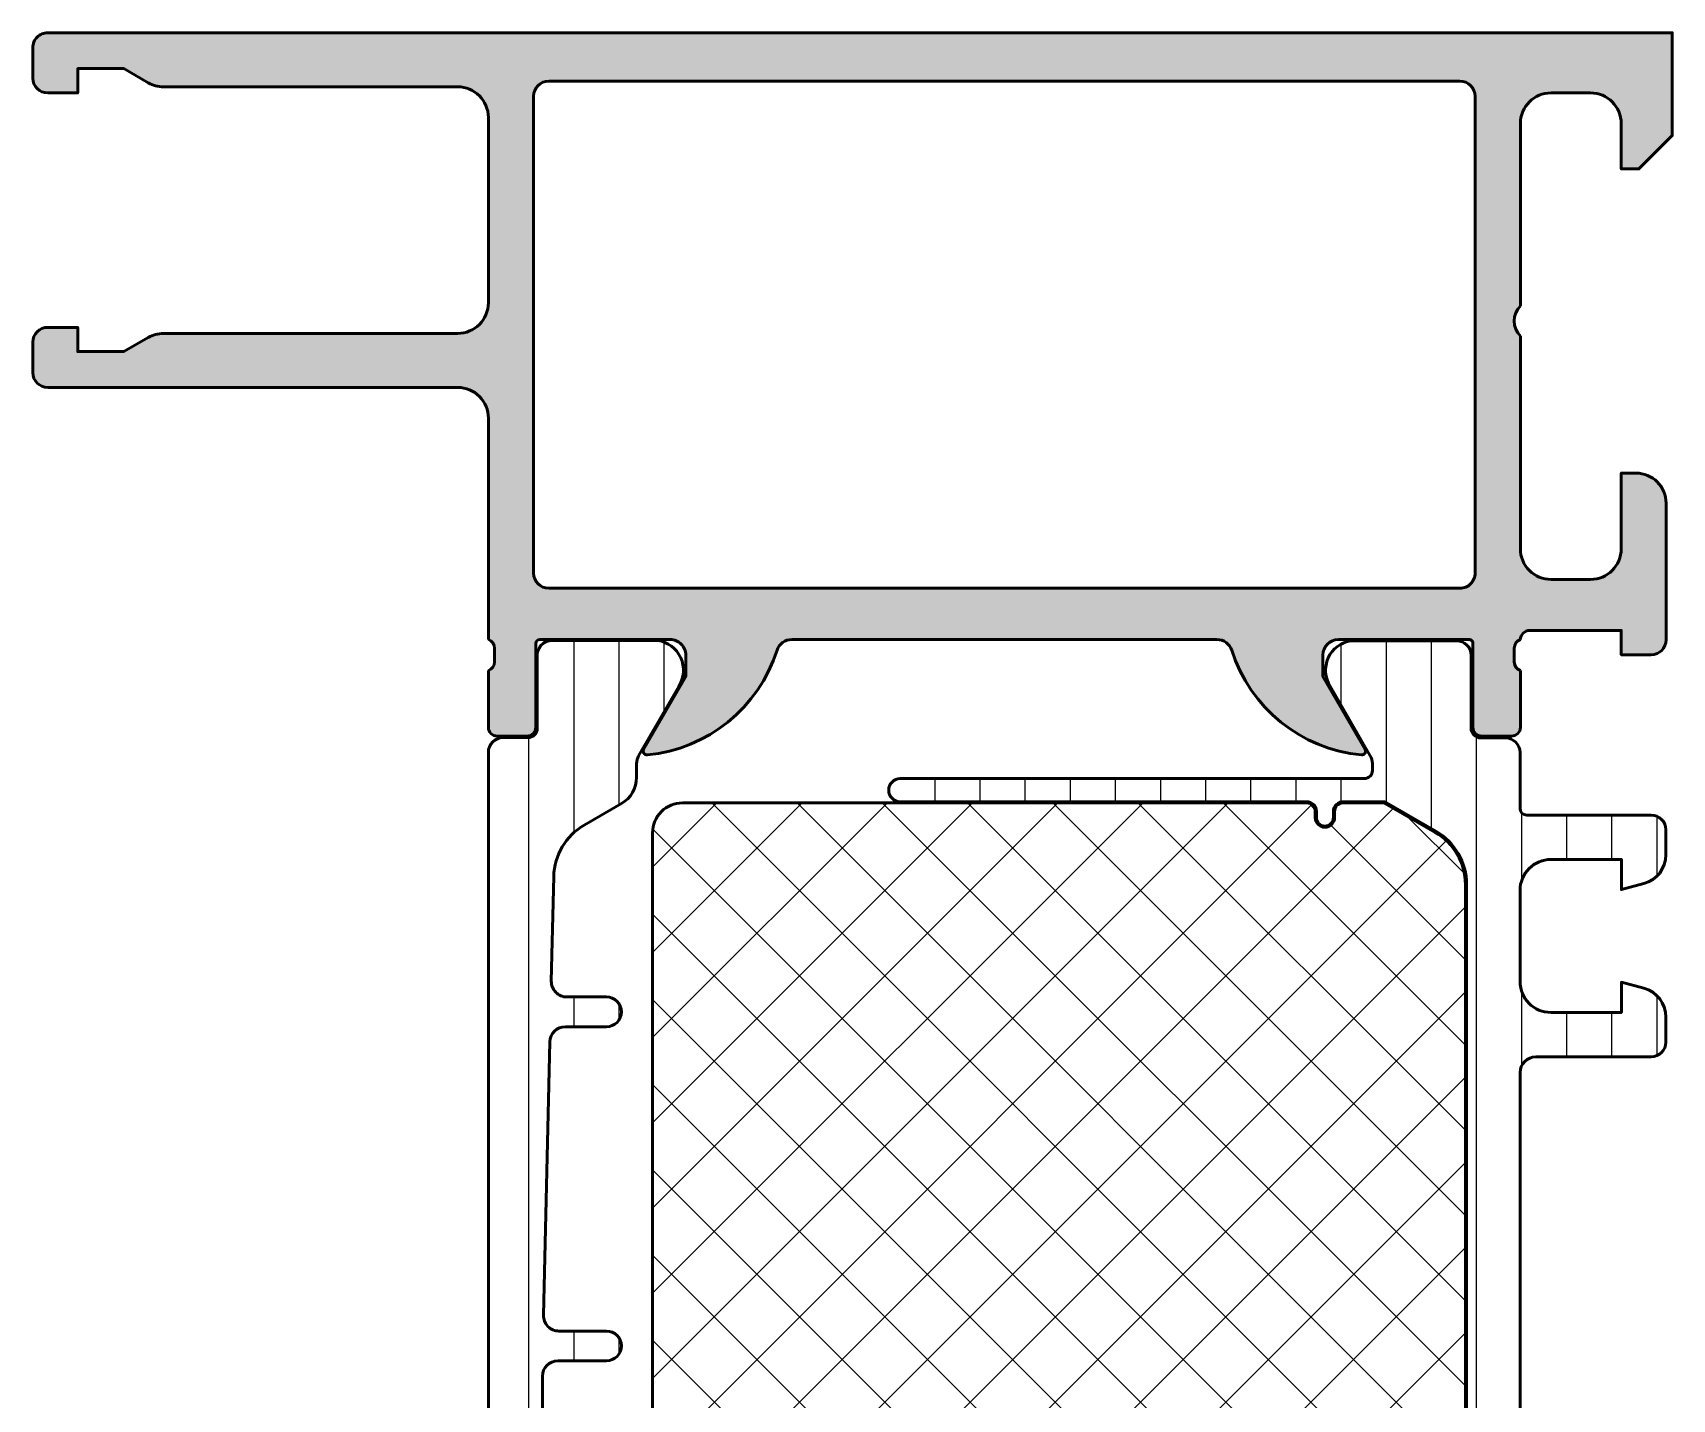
# Model space of a CAD drawing. Extents: x 0 to 84, y 0 to 90.
# Drawn here: x 0 to 54, y 45 to 90 of the extents above; entities that cross this region are included whole.
import ezdxf

# ---------------------------------------------------------------- set-up
doc = ezdxf.new("R2010")
doc.units = 0
for name, color, linetype, lineweight in [('0S-Alu contour', 7, 'Continuous', 50), ('0S-Alu hatch', 252, 'Continuous', 25), ('0S-Plastic contour', 254, 'Continuous', 50), ('0S-Plastic hatch', 253, 'Continuous', 25), ('0S-PT contour', 91, 'Continuous', 50), ('0S-PT hatch', 103, 'Continuous', 25)]:
    doc.layers.add(name, color=color, linetype=linetype, lineweight=lineweight)
pattern_1 = [(90, (0, 0), (-1.4859, 0), [])]

# ---------------------------------------------------------------- blocks, each defined once
blk = doc.blocks.new('357230__9D0D38F7_8048_4781_9101_FE30A3D5EA7D_')
at = {"layer": '0S-Alu hatch'}
h = blk.add_hatch(color=256, dxfattribs=at)
edge = h.paths.add_edge_path()
edge.add_line((4.307920216869498, 88.21020675636139), (14.0001431016201, 88.2101724331847))
edge.add_ellipse((14.00013952399337, 87.2001708133843), major_axis=(-1.010001619806741, 0), ratio=1, start_angle=180, end_angle=269.999797046947, ccw=False)
edge.add_line((15.01014114380011, 87.20017081338862), (15.01014114379884, 81.1010323680912))
edge.add_ellipse((14.00014102411169, 81.10103236809123), major_axis=(-1.010000119687145, 0), ratio=1, start_angle=90.00584034211568, end_angle=180, ccw=False)
edge.add_line((14.00024397665507, 80.0910322536512), (4.307600784641721, 80.09004425196078))
edge.add_arc((4.30770169240563, 79.10010422085168), 0.989940036252026, 90.00584034263731, 120.0003471590542)
edge.add_line((3.812726479769158, 79.95741444139622), (3.002755818341297, 79.489771118164))
edge.add_line((3.002755818341297, 79.489771118164), (1.490076293945305, 79.489771118164))
edge.add_line((1.490076293945305, 79.489771118164), (1.490076293945319, 80.29021667480482))
edge.add_line((1.490076293945319, 80.29021667480482), (0.5001573851385657, 80.29021667482763))
edge.add_arc((0.5001573851386807, 79.80021187100279), 0.4900048038248457, 90.00000000001344, 180)
edge.add_line((0.010152581313835, 79.80021187101725), (0.0101525878608831, 78.80001613486027))
edge.add_arc((0.5001580415658804, 78.80001613482754), 0.4900054537049973, 180, 269.9999999962165)
edge.add_line((0.5001580415335237, 78.31001068112255), (14.00013662442914, 78.3100106811625))
edge.add_ellipse((14.00013662442916, 77.30000616178263), major_axis=(-1.010004519379876, 0), ratio=1, start_angle=180, end_angle=270.0000000000012, ccw=False)
edge.add_line((15.01014114380904, 77.30000616178262), (15.01014114379884, 70.00731170134694))
edge.add_ellipse((14.92130469725582, 69.73241455815331), major_axis=(-0.2888950563273942, 0), ratio=1, start_angle=178.8557447402943, end_angle=252.0911131086634, ccw=False)
edge.add_line((15.21014214379883, 69.7266454122094), (15.21014214379883, 69.2732527394657))
edge.add_ellipse((14.9212740481556, 69.26749149067788), major_axis=(-0.2889255417372041, 0), ratio=1, start_angle=107.9133206864918, end_angle=181.1425681414815, ccw=False)
edge.add_line((15.01014114379883, 68.9925722152895), (15.01014114379883, 67.11993715014643))
edge.add_arc((15.30014114379883, 67.11993715014643), 0.2899999999999991, 180, 270)
edge.add_line((15.30014114379883, 66.82993715014643), (16.28011546284161, 66.82993715014642))
edge.add_arc((16.28011546284161, 67.11993715014643), 0.2900000000000062, 270.0000000000007, 360)
edge.add_line((16.57011546284161, 67.11993715014641), (16.57011546284161, 69.87993515014642))
edge.add_ellipse((16.70010783344711, 69.87993515014641), major_axis=(-0.1299923706054962, 0), ratio=1, start_angle=270.00000000345125, end_angle=360, ccw=False)
edge.add_line((16.70010783343928, 70.0099275207519), (21.00014958920929, 70.00992752101031))
edge.add_ellipse((21.00014958920958, 69.49994359574428), major_axis=(-0.5099839252660275, 0), ratio=1, start_angle=180, end_angle=270.00000000003314, ccw=False)
edge.add_line((21.51013351447562, 69.49994359574457), (21.51013351440402, 68.79725108820588))
edge.add_line((21.51013351440402, 68.79725108820588), (20.12076897015804, 66.39079320412537))
edge.add_arc((20.2357380489396, 66.33750519427744), 0.1267181954946997, 155.1323420266531, 275.586796198813)
edge.add_arc((19.76228031418795, 71.17768573671962), 4.989999999999972, 275.5867961988125, 342.2389692797495)
edge.add_ellipse((25.00015005320131, 69.4999186116544), major_axis=(-0.5100165389589236, 0), ratio=1, start_angle=269.9999999999976, end_angle=342.23896927975215, ccw=False)
edge.add_line((25.00015005320133, 70.00993515061333), (39.00048363212103, 70.00993515068134))
edge.add_ellipse((39.00048363210422, 69.49992013116287), major_axis=(-0.510015019518491, 0), ratio=1, start_angle=197.7544481765871, end_angle=269.9999999981122, ccw=False)
edge.add_arc((44.23854464321014, 71.17708501836435), 4.990000000000061, 197.7544481765659, 264.4471344319601)
edge.add_arc((43.76780259159785, 66.3350742327641), 0.125160174576684, 264.4471344319642, 386.3776109705313)
edge.add_line((43.87993176948199, 66.39068103780711), (42.49050246619479, 68.79725108820563))
edge.add_line((42.49050246619479, 68.79725108820563), (42.49050246607864, 69.49994590660909))
edge.add_ellipse((43.00048408055873, 69.4999459066099), major_axis=(-0.5099816144800898, 0), ratio=1, start_angle=270.000099348436, end_angle=360, ccw=False)
edge.add_line((43.00048319627238, 70.00992752108922), (47.30045258146717, 70.00993497667503))
edge.add_ellipse((47.30045280688099, 69.87993497667564), major_axis=(-0.1299999999995798, 0), ratio=1, start_angle=180, end_angle=270.00009934815523, ccw=False)
edge.add_line((47.43045280688057, 69.87993497667522), (47.43045280688056, 67.1197693034668))
edge.add_arc((47.72045280688057, 67.1197693034668), 0.2900000000000062, 180, 270.0000000000014)
edge.add_line((47.72045280688057, 66.82976930346679), (48.70042712592334, 66.82976930346679))
edge.add_arc((48.70042712592335, 67.1197693034668), 0.2900000000000062, 269.9999999999986, 360)
edge.add_line((48.99042712592335, 67.1197693034668), (48.99042712592335, 68.9924043686099))
edge.add_ellipse((49.07929422156652, 69.26732364399824), major_axis=(-0.2889255417371473, 0), ratio=1, start_angle=-1.1425681414705764, end_angle=72.0866793135146, ccw=False)
edge.add_line((48.79042612592336, 69.273084892786), (48.79042612592336, 69.72647756552922))
edge.add_ellipse((49.07926357246637, 69.73224671147554), major_axis=(-0.2888950563274526, 0), ratio=1, start_angle=-72.11017207922572, end_angle=1.144255260184707, ccw=False)
edge.add_ellipse((49.30050956869743, 69.99964211086153), major_axis=(-0.3100824688868608, 0), ratio=1, start_angle=270.00000000018775, end_angle=358.60826393408115, ccw=False)
edge.add_line((49.30050956869642, 70.30972457974839), (52.31028612471225, 70.30972457885446))
edge.add_line((52.31028612471225, 70.30972457885446), (52.31044252730015, 69.5099923706054))
edge.add_line((52.31044252730015, 69.5099923706054), (53.30044174192838, 69.50999237059796))
edge.add_arc((53.30044174192835, 69.99999511147303), 0.4900027408750703, 270.0000000000033, 360)
edge.add_line((53.79044448280343, 69.99999511140877), (53.79044448338639, 74.4999618197355))
edge.add_arc((52.80041011722804, 74.49996181973485), 0.9900343661583477, 0, 90.00000000003742)
edge.add_line((52.8004101172274, 75.4899961858932), (52.3104444827967, 75.48999618531452))
edge.add_line((52.3104444827967, 75.48999618531452), (52.31044448299239, 73.0000198231486))
edge.add_ellipse((51.30042465964771, 73.0000198231482), major_axis=(-1.010019823344677, 0), ratio=1, start_angle=90.00000001608822, end_angle=180, ccw=False)
edge.add_line((51.30042465993131, 71.98999999980352), (50.00045317376572, 71.98999999963546))
edge.add_ellipse((50.00045317376509, 73.00002700151602), major_axis=(-1.010027001880558, 0), ratio=1, start_angle=0, end_angle=90.00000000003593, ccw=False)
edge.add_line((48.99042617188452, 73.00002700151539), (48.99042617224883, 79.99601275472602))
edge.add_ellipse((49.52555538949463, 80.49999809265135), major_axis=(-0.7350948918294974, 0), ratio=1, start_angle=-43.2832702972068, end_angle=43.28327029733782, ccw=False)
edge.add_line((48.99042617224768, 81.00398343057547), (48.99042617019188, 86.99994348445821))
edge.add_ellipse((50.00049031718363, 86.99994348445993), major_axis=(-1.010064146991751, 0), ratio=1, start_angle=270.0000000716119, end_angle=360, ccw=False)
edge.add_line((50.00049031592119, 88.01000763145169), (51.30038751464849, 88.0100076310171))
edge.add_ellipse((51.30038751464681, 86.9999506612454), major_axis=(-1.010056969771696, 0), ratio=1, start_angle=180, end_angle=269.9999999999045, ccw=False)
edge.add_line((52.31044448441851, 86.99995066124379), (52.31044448280672, 85.51))
edge.add_line((52.31044448280672, 85.51), (52.89630838974337, 85.51))
edge.add_line((52.89630838974337, 85.51), (53.99042617224903, 86.60414054880066))
edge.add_line((53.99042617224903, 86.60414054880066), (53.99042617224903, 89.99))
edge.add_line((53.99042617224903, 89.99), (0.5003356933596593, 89.98999999999992))
edge.add_arc((0.4999642594765948, 89.4999595848909), 0.4900405558761085, 89.95657176605015, 180.0083094636803)
edge.add_line((0.0099237087539918, 89.49988851553437), (0.0100762996518777, 88.50047676671888))
edge.add_arc((0.5000785606420486, 88.50055158310292), 0.4900022667018704, 180.0087482514904, 270.0000000029403)
edge.add_line((0.5000785606671944, 88.01054931640105), (1.490076293945312, 88.01054931640614))
edge.add_line((1.490076293945312, 88.01054931640614), (1.490076293945312, 88.81047607421868))
edge.add_line((1.490076293945312, 88.81047607421868), (3.002755763540786, 88.81047607421868))
edge.add_line((3.002755763540786, 88.81047607421868), (3.812753324757804, 88.34282826413083))
edge.add_arc((4.307707740066718, 89.20012270900953), 0.9899159754512753, 240.0002387565303, 270.0122980378528)
edge = h.paths.add_edge_path()
edge.add_ellipse((17.00012671852874, 87.8999911556167), major_axis=(-0.5000027408751322, 0), ratio=1, start_angle=270.0000000000004, end_angle=359.99968592151924, ccw=False)
edge.add_line((17.00012671852874, 88.39999389649184), (47.0004386901706, 88.39999389649188))
edge.add_ellipse((47.00043869017048, 87.89999115561675), major_axis=(-0.5000027408751251, 0), ratio=1, start_angle=180, end_angle=269.99999999998613, ccw=False)
edge.add_line((47.50044143104561, 87.89999115561675), (47.5004414310456, 72.19999968910955))
edge.add_ellipse((47.0004386901705, 72.19999968910977), major_axis=(-0.5000027408751038, 0), ratio=1, start_angle=89.9999999999992, end_angle=180, ccw=False)
edge.add_line((47.00043869017049, 71.69999694823466), (17.00012671852861, 71.69999694823461))
edge.add_ellipse((17.00012671852874, 72.19999968910973), major_axis=(-0.500002740875118, 0), ratio=1, start_angle=0, end_angle=89.99999999998568, ccw=False)
edge.add_line((16.50012397765362, 72.19999968910973), (16.50012397766112, 87.89999389648432))
at = {"layer": '0S-Alu contour', "color": 7}
for points in [[(52.31044448441851, 86.99995066124379), (52.31044448280672, 85.51), (52.89630838974337, 85.51), (53.99042617224903, 86.60414054880066), (53.99042617224903, 89.99), (0.5003356933596593, 89.98999999999992)], [(0.0099237087539918, 89.49988851553437), (0.0100762996518777, 88.50047676671888)], [(0.5000785606671944, 88.01054931640105), (1.490076293945312, 88.01054931640614), (1.490076293945312, 88.81047607421868), (3.002755763540786, 88.81047607421868), (3.812753324757804, 88.34282826413083)], [(4.307920216869498, 88.21020675636139), (14.0001431016201, 88.2101724331847)], [(17.00012671852874, 88.39999389649184), (47.0004386901706, 88.39999389649188)], [(50.00049031592119, 88.01000763145169), (51.30038751464849, 88.0100076310171)], [(16.50012397765362, 72.19999968910973), (16.50012397766112, 87.89999389648432)], [(47.50044143104561, 87.89999115561675), (47.5004414310456, 72.19999968910955)], [(15.01014114380011, 87.20017081338862), (15.01014114379884, 81.1010323680912)], [(48.99042617224768, 81.00398343057547), (48.99042617019188, 86.99994348445821)], [(3.812726479769158, 79.95741444139622), (3.002755818341297, 79.489771118164), (1.490076293945305, 79.489771118164), (1.490076293945319, 80.29021667480482), (0.5001573851385657, 80.29021667482763)], [(14.00024397665507, 80.0910322536512), (4.307600784641721, 80.09004425196078)], [(48.99042617188452, 73.00002700151539), (48.99042617224883, 79.99601275472602)], [(0.010152581313835, 79.80021187101725), (0.0101525878608831, 78.80001613486027)], [(0.5001580415335237, 78.31001068112255), (14.00013662442914, 78.3100106811625)], [(15.01014114380904, 77.30000616178262), (15.01014114379884, 70.00731170134694)], [(52.8004101172274, 75.4899961858932), (52.3104444827967, 75.48999618531452), (52.31044448299239, 73.0000198231486)], [(53.79044448280343, 69.99999511140877), (53.79044448338639, 74.4999618197355)], [(51.30042465993131, 71.98999999980352), (50.00045317376572, 71.98999999963546)], [(47.00043869017049, 71.69999694823466), (17.00012671852861, 71.69999694823461)], [(49.30050956869642, 70.30972457974839), (52.31028612471225, 70.30972457885446), (52.31044252730015, 69.5099923706054), (53.30044174192838, 69.50999237059796)], [(15.21014214379883, 69.7266454122094), (15.21014214379883, 69.2732527394657)], [(16.57011546284161, 67.11993715014641), (16.57011546284161, 69.87993515014642)], [(16.70010783343928, 70.0099275207519), (21.00014958920929, 70.00992752101031)], [(25.00015005320133, 70.00993515061333), (39.00048363212103, 70.00993515068134)], [(43.00048319627238, 70.00992752108922), (47.30045258146717, 70.00993497667503)], [(47.43045280688057, 69.87993497667522), (47.43045280688056, 67.1197693034668)], [(48.79042612592336, 69.273084892786), (48.79042612592336, 69.72647756552922)], [(21.51013351447562, 69.49994359574457), (21.51013351440402, 68.79725108820588), (20.12076897015804, 66.39079320412537)], [(43.87993176948199, 66.39068103780711), (42.49050246619479, 68.79725108820563), (42.49050246607864, 69.49994590660909)], [(15.01014114379883, 68.9925722152895), (15.01014114379883, 67.11993715014643)], [(48.99042712592335, 67.1197693034668), (48.99042712592335, 68.9924043686099)], [(15.30014114379883, 66.82993715014643), (16.28011546284161, 66.82993715014642)], [(47.72045280688057, 66.82976930346679), (48.70042712592334, 66.82976930346679)]]:
    blk.add_lwpolyline(points, dxfattribs=at)
for centre, radius, start, end in [((0.4999642594765948, 89.4999595848909), 0.4900405558761085, 89.95657176605015, 180.0083094636803), ((0.5000785606420486, 88.50055158310292), 0.4900022667018704, 180.0087482514904, 270.0000000029403), ((4.307707740066718, 89.20012270900953), 0.9899159754512753, 240.0002387565303, 270.0122980378528), ((0.5001573851386807, 79.80021187100279), 0.4900048038248457, 90.00000000001344, 180), ((4.30770169240563, 79.10010422085168), 0.989940036252026, 90.00584034263731, 120.0003471590542), ((0.5001580415658804, 78.80001613482754), 0.4900054537049973, 180, 269.9999999962165), ((52.80041011722804, 74.49996181973485), 0.9900343661583477, 0, 90.00000000003742), ((19.76228031418795, 71.17768573671962), 4.989999999999972, 275.5867961988125, 342.2389692797495), ((44.23854464321014, 71.17708501836435), 4.990000000000061, 197.7544481765659, 264.4471344319601), ((53.30044174192835, 69.99999511147303), 0.4900027408750703, 270.0000000000033, 0), ((15.30014114379883, 67.11993715014643), 0.2899999999999991, 180, 270), ((16.28011546284161, 67.11993715014643), 0.2900000000000062, 270.0000000000007, 0), ((47.72045280688057, 67.1197693034668), 0.2900000000000062, 180, 270.0000000000014), ((48.70042712592335, 67.1197693034668), 0.2900000000000062, 269.9999999999986, 0), ((20.2357380489396, 66.33750519427744), 0.1267181954946997, 155.1323420266531, 275.586796198813), ((43.76780259159785, 66.3350742327641), 0.125160174576684, 264.4471344319642, 26.37761097053135)]:
    blk.add_arc(centre, radius, start, end, dxfattribs=at)
at = {"layer": '0S-Alu contour', "color": 7, "extrusion": (0, 0, -1)}
for centre, radius, start, end in [((-14.00013952399337, 87.2001708133843), 1.010001619806741, 90.00020295305303, 180), ((-17.00012671852874, 87.8999911556167), 0.5000027408751322, 0.0003140784807261, 89.99999999999959), ((-47.00043869017048, 87.89999115561675), 0.5000027408751251, 90.00000000001386, 180), ((-50.00049031718363, 86.99994348445993), 1.010064146991751, 0, 89.99999992838806), ((-51.30038751464681, 86.9999506612454), 1.010056969771696, 90.00000000009551, 180), ((-14.00014102411169, 81.10103236809123), 1.010000119687145, 180, 269.9941596578843), ((-49.52555538949463, 80.49999809265135), 0.7350948918294974, 316.7167297026622, 43.28327029720688), ((-14.00013662442916, 77.30000616178263), 1.010004519379876, 89.99999999999879, 180), ((-50.00045317376509, 73.00002700151602), 1.010027001880558, 269.9999999999641, 0), ((-51.30042465964771, 73.0000198231482), 1.010019823344677, 180, 269.9999999839118), ((-17.00012671852874, 72.19999968910973), 0.500002740875118, 270.0000000000143, 0), ((-47.0004386901705, 72.19999968910977), 0.5000027408751038, 180, 270.0000000000008), ((-49.30050956869743, 69.99964211086153), 0.3100824688868608, 1.391736065918836, 89.99999999981225), ((-14.92130469725582, 69.73241455815331), 0.2888950563273942, 107.9088868913366, 181.1442552597058), ((-16.70010783344711, 69.87993515014641), 0.1299923706054962, 0, 89.99999999654875), ((-21.00014958920958, 69.49994359574428), 0.5099839252660275, 89.99999999996687, 180), ((-25.00015005320131, 69.4999186116544), 0.5100165389589236, 17.76103072024782, 90.00000000000239), ((-39.00048363210422, 69.49992013116287), 0.510015019518491, 90.00000000188783, 162.2455518234129), ((-43.00048408055873, 69.4999459066099), 0.5099816144800898, 0, 89.999900651564), ((-47.30045280688099, 69.87993497667564), 0.1299999999995798, 89.9999006518448, 180), ((-49.07926357246637, 69.73224671147554), 0.2888950563274526, 358.8557447398153, 72.11017207922588), ((-14.9212740481556, 69.26749149067788), 0.2889255417372041, 178.8574318585185, 252.0866793135082), ((-49.07929422156652, 69.26732364399824), 0.2889255417371473, 287.9133206864854, 1.142568141470672)]:
    blk.add_arc(centre, radius, start, end, dxfattribs=at)
blk = doc.blocks.new('245323__D9C6673A_AA53_49A2_94B6_539EFFF4E41A___6864D151_0781_4F6A_9A09_EA9F753BB2D8_')
at = {"layer": '0S-Plastic hatch'}
h = blk.add_hatch(dxfattribs=at)
h.set_pattern_fill('ANSI31', color=256, scale=0.4680000000000001, angle=45, style=0)
h.set_pattern_definition(pattern_1)
edge = h.paths.add_edge_path()
edge.add_line((15.01000000000009, 66.29000300000028), (15.0099999999999, 16.2099970000004))
edge.add_arc((15.5, 16.20999700000039), 0.4900000000001033, 180, 270.0000000000002)
edge.add_line((15.5, 15.71999700000029), (16.31033401224253, 15.71999700000029))
edge.add_ellipse((16.31033331504909, 15.40999630290405), major_axis=(-0.3100006970970248, 0), ratio=1, start_angle=179.99987114239, end_angle=269.9998711414454, ccw=False)
edge.add_line((16.62033401214533, 15.40999560571021), (16.61999938293617, 13.00999856424506))
edge.add_arc((17.10999536037491, 13.0099959774389), 0.4899959774455737, 179.9996975218414, 269.9999999999988)
edge.add_line((17.1099953603749, 12.51999999999332), (20.58582249618423, 12.52000000000029))
edge.add_arc((20.44422884910812, 13.49981807472314), 0.9899960709244746, 278.2228963588996, 392.7407569883825)
edge.add_line((21.276940554089, 14.03524634894269), (19.95830439080621, 16.31919149350434))
edge.add_ellipse((20.39997736187117, 16.57419146728988), major_axis=(-0.5099999999999721, 0), ratio=1, start_angle=-0.5398516222181797, end_angle=29.999996599346105, ccw=False)
edge.add_line((19.88999999999987, 16.5789967122122), (19.88999999999986, 17.03149545762299))
edge.add_arc((18.89999999999989, 17.03149545762297), 0.9899999999999735, 0, 60.00000000000145)
edge.add_line((19.39499999999986, 17.88886060736956), (18.16814668627394, 18.59718469830536))
edge.add_ellipse((19.17314668627401, 20.33789575991229), major_axis=(-2.01000000000021, 0), ratio=1, start_angle=1.3413950657791816, end_angle=60.00000000000131, ccw=False)
edge.add_line((17.1636975121945, 20.29084242005194), (17.08297730594225, 23.73806109287161))
edge.add_ellipse((17.59283754414148, 23.75000000000035), major_axis=(-0.5100000000000015, 0), ratio=1, start_angle=-89.9999999999996, end_angle=1.3413950657791816, ccw=False)
edge.add_line((17.59283754414148, 24.26000000000035), (18.90000000000005, 24.26000000000035))
edge.add_arc((18.90000000000005, 24.75000000000035), 0.4899999999999985, 270, 450)
edge.add_line((18.90000000000005, 25.24000000000035), (17.54600546650818, 25.24000000000035))
edge.add_ellipse((17.54600546650817, 25.75000000000035), major_axis=(-0.509999999999998, 0), ratio=1, start_angle=1.3413950657781015, end_angle=90.0000000000004, ccw=False)
edge.add_line((17.03614522830895, 25.73806109287161), (16.82540087895906, 34.73806109287165))
edge.add_ellipse((17.33526111715824, 34.75000000000039), major_axis=(-0.5099999999999519, 0), ratio=1, start_angle=-90.0000000000004, end_angle=1.3413950657798068, ccw=False)
edge.add_line((17.33526111715824, 35.26000000000034), (18.90000000000005, 35.26000000000036))
edge.add_arc((18.90000000000005, 35.75000000000036), 0.4899999999999949, 270.0000000000004, 450.0000000000004)
edge.add_line((18.90000000000004, 36.24000000000035), (17.29999999999999, 36.24000000000036))
edge.add_ellipse((17.29999999999998, 36.75000000000036), major_axis=(-0.509999999999998, 0), ratio=1, start_angle=0, end_angle=90.0000000000008, ccw=False)
edge.add_line((16.78999999999999, 36.75000000000036), (16.78999999999999, 45.75000000000035))
edge.add_ellipse((17.29999999999999, 45.75000000000034), major_axis=(-0.5100000000000052, 0), ratio=1, start_angle=270.0000000000004, end_angle=360, ccw=False)
edge.add_line((17.29999999999999, 46.26000000000035), (18.90000000000004, 46.26000000000035))
edge.add_arc((18.90000000000004, 46.75000000000035), 0.490000000000002, 270, 450)
edge.add_line((18.90000000000004, 47.24000000000035), (17.33526111715829, 47.24000000000033))
edge.add_ellipse((17.33526111715829, 47.75000000000033), major_axis=(-0.5100000000000052, 0), ratio=1, start_angle=-1.34139506577759, end_angle=90.0000000000004, ccw=False)
edge.add_line((16.82540087895906, 47.76193890712906), (17.03614522830894, 56.76193890712909))
edge.add_ellipse((17.54600546650816, 56.75000000000036), major_axis=(-0.5099999999999979, 0), ratio=1, start_angle=269.9999999999996, end_angle=358.65860493422133, ccw=False)
edge.add_line((17.54600546650817, 57.26000000000035), (18.90000000000005, 57.26000000000035))
edge.add_arc((18.90000000000005, 57.75000000000035), 0.490000000000002, 270, 450)
edge.add_line((18.90000000000005, 58.24000000000036), (17.59283754414148, 58.24000000000035))
edge.add_ellipse((17.59283754414148, 58.75000000000035), major_axis=(-0.509999999999998, 0), ratio=1, start_angle=-1.34139506577759, end_angle=89.9999999999996, ccw=False)
edge.add_line((17.08297730594226, 58.76193890712908), (17.1636975121945, 62.20915757994876))
edge.add_ellipse((19.17314668627379, 62.16210424008844), major_axis=(-2.009999999999987, 0), ratio=1, start_angle=299.9999999999992, end_angle=358.65860493422105, ccw=False)
edge.add_line((18.16814668627382, 63.90281530169517), (19.39499999999987, 64.61113939263106))
edge.add_arc((18.89999999999988, 65.46850454237767), 0.9899999999999973, 299.9999999999992, 360)
edge.add_line((19.88999999999987, 65.46850454237772), (19.88999999999985, 65.92100328778807))
edge.add_ellipse((20.39997736187143, 65.92580853271063), major_axis=(-0.5100000000002546, 0), ratio=1, start_angle=-29.9999965993444, end_angle=0.5398516222459193, ccw=False)
edge.add_line((19.95830439080623, 66.1808085064963), (21.27694055408906, 68.464753651058))
edge.add_arc((20.44422884910813, 69.00018192527745), 0.989996070924459, 327.2592430116236, 441.7771036410994)
edge.add_line((20.58582249618424, 69.98000000000029), (17.10999536037493, 69.98000000000727))
edge.add_arc((17.10999536035948, 69.49000402257712), 0.4899959774301408, 89.99999999819333, 180.0079886897559)
edge.add_line((16.6199993876922, 69.48993570295805), (16.62033400922918, 67.0900462235622))
edge.add_ellipse((16.31033401224253, 67.0900030000003), major_axis=(-0.3099999999999998, 0), ratio=1, start_angle=90.00000000000199, end_angle=180.0079887989757, ccw=False)
edge.add_line((16.31033401224254, 66.78000300000029), (15.50000000000007, 66.78000300000028))
edge.add_arc((15.50000000000008, 66.29000300000027), 0.4899999999999949, 90.00000000000082, 180)
at = {"layer": '0S-Plastic contour', "color": 7}
for points in [[(20.58582249618424, 69.98000000000029), (17.10999536037493, 69.98000000000727)], [(16.6199993876922, 69.48993570295805), (16.62033400922918, 67.0900462235622)], [(19.95830439080623, 66.1808085064963), (21.27694055408906, 68.464753651058)], [(16.31033401224254, 66.78000300000029), (15.50000000000007, 66.78000300000028)], [(15.01000000000009, 66.29000300000028), (15.0099999999999, 16.2099970000004)], [(19.88999999999987, 65.46850454237772), (19.88999999999985, 65.92100328778807)], [(18.16814668627382, 63.90281530169517), (19.39499999999987, 64.61113939263106)], [(17.08297730594226, 58.76193890712908), (17.1636975121945, 62.20915757994876)], [(18.90000000000005, 58.24000000000036), (17.59283754414148, 58.24000000000035)], [(17.54600546650817, 57.26000000000035), (18.90000000000005, 57.26000000000035)], [(16.82540087895906, 47.76193890712906), (17.03614522830894, 56.76193890712909)], [(18.90000000000004, 47.24000000000035), (17.33526111715829, 47.24000000000033)], [(17.29999999999999, 46.26000000000035), (18.90000000000004, 46.26000000000035)], [(16.78999999999999, 36.75000000000036), (16.78999999999999, 45.75000000000035)], [(18.90000000000004, 36.24000000000035), (17.29999999999999, 36.24000000000036)], [(17.33526111715824, 35.26000000000034), (18.90000000000005, 35.26000000000036)], [(17.03614522830895, 25.73806109287161), (16.82540087895906, 34.73806109287165)], [(18.90000000000005, 25.24000000000035), (17.54600546650818, 25.24000000000035)], [(17.59283754414148, 24.26000000000035), (18.90000000000005, 24.26000000000035)], [(17.1636975121945, 20.29084242005194), (17.08297730594225, 23.73806109287161)], [(19.39499999999986, 17.88886060736956), (18.16814668627394, 18.59718469830536)], [(19.88999999999987, 16.5789967122122), (19.88999999999986, 17.03149545762299)], [(21.276940554089, 14.03524634894269), (19.95830439080621, 16.31919149350434)], [(15.5, 15.71999700000029), (16.31033401224253, 15.71999700000029)], [(16.62033401214533, 15.40999560571021), (16.61999938293617, 13.00999856424506)], [(17.1099953603749, 12.51999999999332), (20.58582249618423, 12.52000000000029)]]:
    blk.add_lwpolyline(points, dxfattribs=at)
for centre, radius, start, end in [((17.10999536035948, 69.49000402257712), 0.4899959774301408, 89.99999999819333, 180.0079886897559), ((20.44422884910813, 69.00018192527745), 0.989996070924459, 327.2592430116236, 81.77710364109946), ((15.50000000000008, 66.29000300000027), 0.4899999999999949, 90.00000000000082, 180), ((18.89999999999988, 65.46850454237767), 0.9899999999999973, 299.9999999999992, 0), ((18.90000000000005, 57.75000000000035), 0.490000000000002, 270, 90), ((18.90000000000004, 46.75000000000035), 0.490000000000002, 270, 90), ((18.90000000000005, 35.75000000000036), 0.4899999999999949, 270.0000000000004, 90.00000000000043), ((18.90000000000005, 24.75000000000035), 0.4899999999999985, 270, 90), ((18.89999999999989, 17.03149545762297), 0.9899999999999735, 0, 60.00000000000145), ((15.5, 16.20999700000039), 0.4900000000001033, 180, 270.0000000000002), ((20.44422884910812, 13.49981807472314), 0.9899960709244746, 278.2228963588996, 32.74075698838251), ((17.10999536037491, 13.0099959774389), 0.4899959774455737, 179.9996975218414, 269.9999999999988)]:
    blk.add_arc(centre, radius, start, end, dxfattribs=at)
at = {"layer": '0S-Plastic contour', "color": 7, "extrusion": (0, 0, -1)}
for centre, radius, start, end in [((-16.31033401224253, 67.0900030000003), 0.3099999999999998, 179.9920112010243, 269.999999999998), ((-20.39997736187143, 65.92580853271063), 0.5100000000002546, 359.4601483777541, 29.99999659934442), ((-19.17314668627379, 62.16210424008844), 2.009999999999987, 1.341395065778929, 60.00000000000078), ((-17.59283754414148, 58.75000000000035), 0.509999999999998, 270.0000000000004, 1.34139506577757), ((-17.54600546650816, 56.75000000000036), 0.5099999999999979, 1.341395065778657, 90.0000000000004), ((-17.33526111715829, 47.75000000000033), 0.5100000000000052, 269.9999999999996, 1.34139506577757), ((-17.29999999999999, 45.75000000000034), 0.5100000000000052, 0, 89.9999999999996), ((-17.29999999999998, 36.75000000000036), 0.509999999999998, 269.9999999999992, 0), ((-17.33526111715824, 34.75000000000039), 0.5099999999999519, 358.6586049342202, 90.0000000000004), ((-17.54600546650817, 25.75000000000035), 0.509999999999998, 269.9999999999996, 358.6586049342219), ((-17.59283754414148, 23.75000000000035), 0.5100000000000015, 358.6586049342208, 89.9999999999996), ((-19.17314668627401, 20.33789575991229), 2.01000000000021, 299.9999999999987, 358.6586049342208), ((-20.39997736187117, 16.57419146728988), 0.5099999999999721, 330.0000034006539, 0.5398516222182403), ((-16.31033331504909, 15.40999630290405), 0.3100006970970248, 90.00012885855463, 180.0001288576101)]:
    blk.add_arc(centre, radius, start, end, dxfattribs=at)
blk = doc.blocks.new('245323__749D5613_C850_4EB6_93A1_6E532C6551B0___1353EFCF_EA97_4BA5_82DE_B7D88047BC05_')
at = {"layer": '0S-Plastic hatch'}
h = blk.add_hatch(dxfattribs=at)
h.set_pattern_fill('ANSI31', color=256, scale=0.4680000000000001, angle=45, style=0)
h.set_pattern_definition(pattern_1)
edge = h.paths.add_edge_path()
edge.add_arc((49.19999999999975, 64.45000000004723), 0.2200000000000273, 180, 270)
edge.add_line((49.19999999999975, 64.23000000004718), (53.29999999999971, 64.23000000004724))
edge.add_ellipse((53.29999999999973, 63.75000000004725), major_axis=(-0.4799999999999827, 0), ratio=1, start_angle=180, end_angle=270.00000000000256, ccw=False)
edge.add_line((53.77999999999971, 63.75000000004725), (53.77999999999971, 62.91925077667288))
edge.add_ellipse((52.79999999999981, 62.9192507766729), major_axis=(-0.9799999999999045, 0), ratio=1, start_angle=105.00000000000401, end_angle=180, ccw=False)
edge.add_line((53.05364266420032, 61.97264346690971), (52.3199999999997, 61.77606450750408))
edge.add_line((52.3199999999997, 61.77606450750408), (52.3199999999997, 62.77000000004714))
edge.add_line((52.3199999999997, 62.77000000004714), (49.99999999999975, 62.7700000000472))
edge.add_arc((49.99999999999972, 61.7500000000472), 1.020000000000003, 89.9999999999988, 180)
edge.add_line((48.97999999999972, 61.75000000004721), (48.97999999999972, 58.7500000000472))
edge.add_arc((49.99999999999971, 58.75000000004721), 1.019999999999988, 180, 269.9999999999988)
edge.add_line((49.99999999999968, 57.73000000004722), (52.3199999999997, 57.7300000000472))
edge.add_line((52.3199999999997, 57.7300000000472), (52.3199999999997, 58.72393549259038))
edge.add_line((52.3199999999997, 58.72393549259038), (53.05364266420018, 58.52735653318487))
edge.add_ellipse((52.79999999999976, 57.58074922342163), major_axis=(-0.9799999999999478, 0), ratio=1, start_angle=180, end_angle=255.00000000000182, ccw=False)
edge.add_line((53.7799999999997, 57.5807492234216), (53.77999999999971, 56.75000000004716))
edge.add_ellipse((53.29999999999974, 56.75000000004718), major_axis=(-0.4799999999999685, 0), ratio=1, start_angle=90.0000000000008, end_angle=180, ccw=False)
edge.add_line((53.29999999999975, 56.2700000000472), (49.4999999999997, 56.27000000004719))
edge.add_arc((49.4999999999997, 55.75000000004719), 0.5200000000000032, 90.00000000000078, 180)
edge.add_line((48.97999999999971, 55.75000000004719), (48.97999999999972, 26.75000000000002))
edge.add_arc((49.4999999999997, 26.75000000000001), 0.5199999999999818, 180, 270)
edge.add_line((49.4999999999997, 26.23000000000003), (53.29999999999975, 26.23000000000003))
edge.add_ellipse((53.29999999999973, 25.75000000000006), major_axis=(-0.479999999999972, 0), ratio=1, start_angle=180, end_angle=269.9999999999983, ccw=False)
edge.add_line((53.77999999999971, 25.75000000000007), (53.77999999999972, 24.91925077662573))
edge.add_ellipse((52.79999999999963, 24.91925077662572), major_axis=(-0.980000000000089, 0), ratio=1, start_angle=104.9999999999934, end_angle=180, ccw=False)
edge.add_line((53.05364266420002, 23.97264346686232), (52.31999999999972, 23.77606450745691))
edge.add_line((52.31999999999972, 23.77606450745691), (52.3199999999997, 24.77000000000001))
edge.add_line((52.3199999999997, 24.77000000000001), (49.99999999999964, 24.76999999999998))
edge.add_arc((49.99999999999965, 23.75000000000003), 1.019999999999939, 90.0000000000008, 180)
edge.add_line((48.97999999999971, 23.75000000000003), (48.97999999999972, 20.75000000000003))
edge.add_arc((49.99999999999972, 20.75000000000002), 1.020000000000003, 180, 269.9999999999996)
edge.add_line((49.99999999999971, 19.73000000000002), (52.3199999999997, 19.73000000000002))
edge.add_line((52.3199999999997, 19.73000000000002), (52.3199999999997, 20.7239354925432))
edge.add_line((52.3199999999997, 20.7239354925432), (53.05364266420022, 20.52735653313762))
edge.add_ellipse((52.79999999999973, 19.58074922337435), major_axis=(-0.9799999999999899, 0), ratio=1, start_angle=180, end_angle=254.999999999999, ccw=False)
edge.add_line((53.77999999999972, 19.58074922337435), (53.77999999999971, 18.74999999999996))
edge.add_ellipse((53.29999999999973, 18.74999999999996), major_axis=(-0.4799999999999827, 0), ratio=1, start_angle=89.9999999999975, end_angle=180, ccw=False)
edge.add_line((53.29999999999971, 18.26999999999997), (49.19999999999974, 18.27000000000003))
edge.add_arc((49.19999999999974, 18.05), 0.2200000000000273, 90, 180)
edge.add_line((48.97999999999971, 18.05), (48.97999999999972, 16.20999432109052))
edge.add_ellipse((48.50000267890202, 16.20999432109052), major_axis=(-0.4799973210976916, 0), ratio=1, start_angle=90, end_angle=180, ccw=False)
edge.add_line((48.50000267890202, 15.72999699999282), (47.68966866665965, 15.72999700000001))
edge.add_arc((47.68966866665958, 15.40999699999991), 0.3200000000000962, 89.999999999986, 180.0079248428868)
edge.add_line((47.36966866972043, 15.40995273932772), (47.37000061247221, 13.01006236694498))
edge.add_ellipse((46.89000463964842, 13.00999597740809), major_axis=(-0.4799959774150445, 0), ratio=1, start_angle=89.99999999639118, end_angle=180.0079247336595, ccw=False)
edge.add_line((46.89000463961819, 12.52999999999304), (43.41489815500445, 12.53000000000001))
edge.add_ellipse((43.55577115088467, 13.49981807472285), major_axis=(-0.9799960709244642, 0), ratio=1, start_angle=-32.75470770489687, end_angle=81.73518387497938, ccw=False)
edge.add_line((42.73159978545078, 14.03003865092321), (44.05035585987369, 16.31419148770031))
edge.add_arc((43.60002263447411, 16.57419146097185), 0.5199999999999974, 330.0000034006553, 360.0057438231707)
edge.add_line((44.12002263186116, 16.57424359025822), (44.11999999863359, 16.80002706700071))
edge.add_arc((43.84999999991771, 16.79999999992741), 0.2700000000725904, 0.0057438113683433, 89.99999998807618)
edge.add_line((43.8499999999739, 17.07), (28.5710135329807, 17.0700000000006))
edge.add_ellipse((28.5710135329807, 17.44925907311707), major_axis=(-0.3792590731164722, 0), ratio=1, start_angle=-90, end_angle=90, ccw=False)
edge.add_line((28.5710135329807, 17.82851814623354), (41.95486402147732, 17.82851814623354))
edge.add_arc((41.95486402147731, 18.15000000000007), 0.3214818537665245, 270.0000000000013, 360)
edge.add_line((42.27634587524384, 18.15000000000007), (42.27634587524384, 18.35057079528624))
edge.add_ellipse((42.55577507995761, 18.35057079528624), major_axis=(-0.2794292047137645, 0), ratio=1, start_angle=180, end_angle=360, ccw=False)
edge.add_line((42.83520428467137, 18.35057079528624), (42.83520428467138, 18.14999999999999))
edge.add_arc((43.15520428467132, 18.14999999999998), 0.3199999999999363, 180, 273.2858470669113)
edge.add_line((43.17354585891814, 17.83052607828788), (44.46501280945994, 17.83052607828748))
edge.add_arc((44.46501280946002, 18.05052607828745), 0.2199999999999704, 269.9999999999796, 300.0000000000001)
edge.add_line((44.57501280946, 17.8600004894549), (46.20999999999969, 18.80396078403453))
edge.add_arc((45.19999999999975, 20.55333209967908), 2.019999999999961, 299.9999999999987, 360)
edge.add_line((47.21999999999971, 20.55333209967909), (47.2199999999997, 61.94666790036816))
edge.add_arc((45.1999999999998, 61.94666790036816), 2.019999999999903, 0, 59.99999999999665)
edge.add_line((46.20999999999985, 63.69603921601258), (44.57501280946025, 64.63999951059233))
edge.add_arc((44.46501280946029, 64.44947392175985), 0.2199999999999, 59.99999999999794, 90.00000000000925)
edge.add_line((44.46501280946026, 64.66947392175975), (43.17354585892014, 64.66947392175956))
edge.add_arc((43.15520428467162, 64.35000000004723), 0.3200000000002656, 86.71415293278625, 180)
edge.add_line((42.83520428467135, 64.35000000004725), (42.83520428467137, 64.14942920476103))
edge.add_ellipse((42.55577507995761, 64.14942920476102), major_axis=(-0.2794292047137645, 0), ratio=1, start_angle=0, end_angle=180, ccw=False)
edge.add_line((42.27634587524384, 64.14942920476102), (42.27634587524384, 64.35000000004712))
edge.add_arc((41.95486402147728, 64.3500000000471), 0.3214818537665707, 0, 89.99999999999874)
edge.add_line((41.95486402147728, 64.67148185381367), (28.57101353298071, 64.6714818538137))
edge.add_ellipse((28.5710135329807, 65.0507409269301), major_axis=(-0.3792590731164154, 0), ratio=1, start_angle=-89.99999999999721, end_angle=90.00000000000267, ccw=False)
edge.add_line((28.57101353298068, 65.43000000004653), (43.84999999997284, 65.43000000004724))
edge.add_arc((43.84999999997282, 65.70000000006472), 0.2700000000174754, 270.000000000003, 359.9942561767024)
edge.add_line((44.11999999863358, 65.6999729329353), (44.12002263186145, 65.92575641268219))
edge.add_arc((43.60002263447409, 65.92580853907533), 0.5200000000000063, 359.9942564955642, 389.9999965993436)
edge.add_line((44.05035585987369, 66.18580851234688), (42.73159978545076, 68.46996134912398))
edge.add_ellipse((43.55577115088467, 69.00018192532433), major_axis=(-0.97999607092448, 0), ratio=1, start_angle=-81.73518387496699, end_angle=32.75470770489579, ccw=False)
edge.add_line((43.41489815500425, 69.97000000004715), (46.89000463961792, 69.97000000005411))
edge.add_ellipse((46.89000463961792, 69.49000402260853), major_axis=(-0.4799959774455829, 0), ratio=1, start_angle=179.9920751941814, end_angle=269.99999999999915, ccw=False)
edge.add_line((47.37000061247216, 69.48993763246747), (47.36966866972035, 67.09004726019027))
edge.add_arc((47.68966866668963, 67.0900030000773), 0.3200000000301581, 179.9920752572343, 269.9999999950218)
edge.add_line((47.68966866666183, 66.77000300004714), (48.50000267890219, 66.77000300005432))
edge.add_ellipse((48.50000267890209, 66.29000567895667), major_axis=(-0.4799973210976419, 0), ratio=1, start_angle=180, end_angle=269.99999999998727, ccw=False)
edge.add_line((48.97999999999973, 66.29000567895663), (48.97999999999972, 64.45000000004723))
at = {"layer": '0S-Plastic contour', "color": 7}
for points in [[(43.41489815500425, 69.97000000004715), (46.89000463961792, 69.97000000005411)], [(47.37000061247216, 69.48993763246747), (47.36966866972035, 67.09004726019027)], [(44.05035585987369, 66.18580851234688), (42.73159978545076, 68.46996134912398)], [(47.68966866666183, 66.77000300004714), (48.50000267890219, 66.77000300005432)], [(44.11999999863358, 65.6999729329353), (44.12002263186145, 65.92575641268219)], [(48.97999999999973, 66.29000567895663), (48.97999999999972, 64.45000000004723)], [(28.57101353298068, 65.43000000004653), (43.84999999997284, 65.43000000004724)], [(41.95486402147728, 64.67148185381367), (28.57101353298071, 64.6714818538137)], [(42.27634587524384, 64.14942920476102), (42.27634587524384, 64.35000000004712)], [(42.83520428467135, 64.35000000004725), (42.83520428467137, 64.14942920476103)], [(44.46501280946026, 64.66947392175975), (43.17354585892014, 64.66947392175956)], [(46.20999999999985, 63.69603921601258), (44.57501280946025, 64.63999951059233)], [(49.19999999999975, 64.23000000004718), (53.29999999999971, 64.23000000004724)], [(53.77999999999971, 63.75000000004725), (53.77999999999971, 62.91925077667288)], [(53.05364266420032, 61.97264346690971), (52.3199999999997, 61.77606450750408), (52.3199999999997, 62.77000000004714), (49.99999999999975, 62.7700000000472)], [(47.21999999999971, 20.55333209967909), (47.2199999999997, 61.94666790036816)], [(48.97999999999972, 61.75000000004721), (48.97999999999972, 58.7500000000472)], [(49.99999999999968, 57.73000000004722), (52.3199999999997, 57.7300000000472), (52.3199999999997, 58.72393549259038), (53.05364266420018, 58.52735653318487)], [(53.7799999999997, 57.5807492234216), (53.77999999999971, 56.75000000004716)], [(53.29999999999975, 56.2700000000472), (49.4999999999997, 56.27000000004719)], [(48.97999999999971, 55.75000000004719), (48.97999999999972, 26.75000000000002)], [(49.4999999999997, 26.23000000000003), (53.29999999999975, 26.23000000000003)], [(53.77999999999971, 25.75000000000007), (53.77999999999972, 24.91925077662573)], [(53.05364266420002, 23.97264346686232), (52.31999999999972, 23.77606450745691), (52.3199999999997, 24.77000000000001), (49.99999999999964, 24.76999999999998)], [(48.97999999999971, 23.75000000000003), (48.97999999999972, 20.75000000000003)], [(49.99999999999971, 19.73000000000002), (52.3199999999997, 19.73000000000002), (52.3199999999997, 20.7239354925432), (53.05364266420022, 20.52735653313762)], [(53.77999999999972, 19.58074922337435), (53.77999999999971, 18.74999999999996)], [(44.57501280946, 17.8600004894549), (46.20999999999969, 18.80396078403453)], [(28.5710135329807, 17.82851814623354), (41.95486402147732, 17.82851814623354)], [(42.27634587524384, 18.15000000000007), (42.27634587524384, 18.35057079528624)], [(42.83520428467137, 18.35057079528624), (42.83520428467138, 18.14999999999999)], [(43.17354585891814, 17.83052607828788), (44.46501280945994, 17.83052607828748)], [(48.97999999999971, 18.05), (48.97999999999972, 16.20999432109052)], [(53.29999999999971, 18.26999999999997), (49.19999999999974, 18.27000000000003)], [(43.8499999999739, 17.07), (28.5710135329807, 17.0700000000006)], [(44.12002263186116, 16.57424359025822), (44.11999999863359, 16.80002706700071)], [(42.73159978545078, 14.03003865092321), (44.05035585987369, 16.31419148770031)], [(48.50000267890202, 15.72999699999282), (47.68966866665965, 15.72999700000001)], [(47.36966866972043, 15.40995273932772), (47.37000061247221, 13.01006236694498)], [(46.89000463961819, 12.52999999999304), (43.41489815500445, 12.53000000000001)]]:
    blk.add_lwpolyline(points, dxfattribs=at)
at = {"layer": '0S-Plastic contour', "color": 7, "extrusion": (0, 0, -1)}
for centre, radius, start, end in [((-43.55577115088467, 69.00018192532433), 0.97999607092448, 327.2452922951042, 81.73518387496703), ((-46.89000463961792, 69.49000402260853), 0.4799959774455829, 90.00000000000087, 180.0079248058187), ((-48.50000267890209, 66.29000567895667), 0.4799973210976419, 90.00000000001273, 180), ((-28.5710135329807, 65.0507409269301), 0.3792590731164154, 269.9999999999973, 89.99999999999731), ((-42.55577507995761, 64.14942920476102), 0.2794292047137645, 180, 0), ((-53.29999999999973, 63.75000000004725), 0.4799999999999827, 89.99999999999746, 180), ((-52.79999999999981, 62.9192507766729), 0.9799999999999045, 180, 254.999999999996), ((-52.79999999999976, 57.58074922342163), 0.9799999999999478, 104.9999999999982, 180), ((-53.29999999999974, 56.75000000004718), 0.4799999999999685, 180, 269.9999999999992), ((-53.29999999999973, 25.75000000000006), 0.479999999999972, 90.0000000000017, 180), ((-52.79999999999963, 24.91925077662572), 0.9800000000000892, 180, 255.0000000000066), ((-52.79999999999973, 19.58074922337435), 0.9799999999999901, 105.000000000001, 180), ((-42.55577507995761, 18.35057079528624), 0.2794292047137645, 0, 180), ((-53.29999999999973, 18.74999999999996), 0.4799999999999827, 180, 270.0000000000025), ((-28.5710135329807, 17.44925907311707), 0.3792590731164722, 270, 90), ((-48.50000267890202, 16.20999432109052), 0.4799973210976916, 180, 270), ((-43.55577115088467, 13.49981807472285), 0.9799960709244642, 278.2648161250206, 32.75470770489687), ((-46.89000463964842, 13.00999597740809), 0.4799959774150445, 179.9920752663405, 270.0000000036089)]:
    blk.add_arc(centre, radius, start, end, dxfattribs=at)
at = {"layer": '0S-Plastic contour', "color": 7}
for centre, radius, start, end in [((47.68966866668963, 67.0900030000773), 0.3200000000301581, 179.9920752572343, 269.9999999950218), ((43.60002263447409, 65.92580853907533), 0.5200000000000063, 359.9942564955642, 29.99999659934355), ((43.84999999997282, 65.70000000006472), 0.2700000000174754, 270.000000000003, 359.9942561767024), ((41.95486402147728, 64.3500000000471), 0.3214818537665707, 0, 89.99999999999874), ((43.15520428467162, 64.35000000004723), 0.3200000000002656, 86.71415293278625, 180), ((44.46501280946029, 64.44947392175985), 0.2199999999999, 59.99999999999794, 90.00000000000925), ((49.19999999999975, 64.45000000004723), 0.2200000000000273, 180, 270), ((45.1999999999998, 61.94666790036816), 2.019999999999903, 0, 59.99999999999665), ((49.99999999999972, 61.7500000000472), 1.020000000000003, 89.9999999999988, 180), ((49.99999999999971, 58.75000000004721), 1.019999999999988, 180, 269.9999999999988), ((49.4999999999997, 55.75000000004719), 0.5200000000000032, 90.00000000000078, 180), ((49.4999999999997, 26.75000000000001), 0.5199999999999818, 180, 270), ((49.99999999999965, 23.75000000000003), 1.019999999999939, 90.0000000000008, 180), ((45.19999999999975, 20.55333209967908), 2.019999999999961, 299.9999999999987, 0), ((49.99999999999972, 20.75000000000002), 1.020000000000003, 180, 269.9999999999996), ((41.95486402147731, 18.15000000000007), 0.3214818537665245, 270.0000000000013, 0), ((43.15520428467132, 18.14999999999998), 0.3199999999999363, 180, 273.2858470669113), ((44.46501280946002, 18.05052607828745), 0.2199999999999704, 269.9999999999796, 300.0000000000001), ((49.19999999999974, 18.05), 0.2200000000000273, 90, 180), ((43.84999999991771, 16.79999999992741), 0.2700000000725904, 0.0057438113683433, 89.99999998807618), ((43.60002263447411, 16.57419146097185), 0.5199999999999974, 330.0000034006553, 0.0057438231706752), ((47.68966866665958, 15.40999699999991), 0.3200000000000962, 89.999999999986, 180.0079248428868)]:
    blk.add_arc(centre, radius, start, end, dxfattribs=at)
blk = doc.blocks.new('465340__8480A127_8387_4D32_A9F7_01AAF9720097_')
at = {"layer": '0S-PT hatch'}
h = blk.add_hatch(dxfattribs=at)
h.set_pattern_fill('ANSI37', color=256, scale=0.625, angle=90, style=0)
h.set_pattern_definition([(135, (0, 0), (-1.403165018917055, -1.403165018917055), []), (225, (0, 0), (1.403165018917055, -1.403165018917055), [])])
edge = h.paths.add_edge_path()
edge.add_arc((21.3999999999997, 63.65020331974266), 0.9799999999999754, 89.99999999986873, 180)
edge.add_line((20.41999999999972, 63.65020331974267), (20.41999999999972, 18.84979668030453))
edge.add_arc((21.39999999999972, 18.84979668030454), 0.9800000000000004, 180, 269.9999999999998)
edge.add_line((21.39999999999972, 17.86979668030454), (41.95634587524383, 17.86979668030453))
edge.add_arc((41.95634587524384, 18.14979668030454), 0.2800000000000082, 269.9999999999985, 360)
edge.add_line((42.23634587524386, 18.14979668030454), (42.23634587524386, 18.35036747559079))
edge.add_ellipse((42.55577507995761, 18.35036747559079), major_axis=(-0.3194292047137566, 0), ratio=1, start_angle=180, end_angle=360, ccw=False)
edge.add_line((42.87520428467137, 18.35036747559079), (42.87520428467137, 18.14979668030455))
edge.add_arc((43.15520428467136, 18.14979668030455), 0.279999999999994, 180, 266.4872129359451)
edge.add_line((43.13804832119967, 17.87032275859206), (44.46501280946017, 17.87032275859206))
edge.add_arc((44.46501280946017, 18.05032275859205), 0.1799999999999891, 270, 299.9999999999982)
edge.add_line((44.55501280946015, 17.89443818591086), (46.18999999999969, 18.83839848049042))
edge.add_arc((45.19999999999972, 20.55312877998361), 1.979999999999982, 299.9999999999994, 360)
edge.add_line((47.1799999999997, 20.55312877998361), (47.1799999999997, 61.94646458067265))
edge.add_arc((45.19999999999971, 61.94646458067265), 1.979999999999996, 0, 60.00000000000079)
edge.add_line((46.18999999999968, 63.66119488016585), (44.55501280946013, 64.60515517474542))
edge.add_arc((44.46501280946017, 64.44927060206427), 0.1799999999999341, 60.0000000000023, 90)
edge.add_line((44.46501280946017, 64.62927060206421), (43.13858592838741, 64.6292706020642))
edge.add_arc((43.15574189185917, 64.34979668035172), 0.2799999999999958, 93.51278706406949, 180)
edge.add_line((42.87574189185917, 64.34979668035172), (42.87574189185916, 64.14922588506549))
edge.add_ellipse((42.55577507995761, 64.14922588506548), major_axis=(-0.3199668119015584, 0), ratio=1, start_angle=0, end_angle=180, ccw=False)
edge.add_line((42.23580826805605, 64.14922588506548), (42.23580826805604, 64.34979668030454))
edge.add_arc((41.95540162866509, 64.34979668030456), 0.2804066393909537, 0, 89.99999999987224)
edge.add_line((41.95540162866572, 64.63020331969554), (21.40000000000194, 64.63020331974263))
at = {"layer": '0S-PT contour', "color": 7}
for points in [[(41.95540162866572, 64.63020331969554), (21.40000000000194, 64.63020331974263)], [(42.23580826805605, 64.14922588506548), (42.23580826805604, 64.34979668030454)], [(42.87574189185917, 64.34979668035172), (42.87574189185916, 64.14922588506549)], [(44.46501280946017, 64.62927060206421), (43.13858592838741, 64.6292706020642)], [(46.18999999999968, 63.66119488016585), (44.55501280946013, 64.60515517474542)], [(20.41999999999972, 63.65020331974267), (20.41999999999972, 18.84979668030453)], [(47.1799999999997, 20.55312877998361), (47.1799999999997, 61.94646458067265)], [(44.55501280946015, 17.89443818591086), (46.18999999999969, 18.83839848049042)], [(21.39999999999972, 17.86979668030454), (41.95634587524383, 17.86979668030453)], [(42.23634587524386, 18.14979668030454), (42.23634587524386, 18.35036747559079)], [(42.87520428467137, 18.35036747559079), (42.87520428467137, 18.14979668030455)], [(43.13804832119967, 17.87032275859206), (44.46501280946017, 17.87032275859206)]]:
    blk.add_lwpolyline(points, dxfattribs=at)
for centre, radius, start, end in [((21.3999999999997, 63.65020331974266), 0.9799999999999754, 89.99999999986873, 180), ((41.95540162866509, 64.34979668030456), 0.2804066393909537, 0, 89.99999999987224), ((43.15574189185917, 64.34979668035172), 0.2799999999999958, 93.51278706406949, 180), ((44.46501280946017, 64.44927060206427), 0.1799999999999341, 60.0000000000023, 90), ((45.19999999999971, 61.94646458067265), 1.979999999999996, 0, 60.00000000000079), ((45.19999999999972, 20.55312877998361), 1.979999999999982, 299.9999999999994, 0), ((21.39999999999972, 18.84979668030454), 0.9800000000000004, 180, 269.9999999999998), ((41.95634587524384, 18.14979668030454), 0.2800000000000082, 269.9999999999985, 0), ((43.15520428467136, 18.14979668030455), 0.279999999999994, 180, 266.4872129359451), ((44.46501280946017, 18.05032275859205), 0.1799999999999891, 270, 299.9999999999982)]:
    blk.add_arc(centre, radius, start, end, dxfattribs=at)
at = {"layer": '0S-PT contour', "color": 7, "extrusion": (0, 0, -1)}
for centre, radius, start, end in [((-42.55577507995761, 64.14922588506548), 0.3199668119015584, 180, 0), ((-42.55577507995761, 18.35036747559079), 0.3194292047137566, 0, 180)]:
    blk.add_arc(centre, radius, start, end, dxfattribs=at)
blk = doc.blocks.new('465340__629E35DE_38C0_4E81_AAB2_F31986C43D07_')
at = {"layer": '0S-Alu contour', "color": 7}
blk.add_blockref('357230__9D0D38F7_8048_4781_9101_FE30A3D5EA7D_', (0, 0), dxfattribs=at)
at = {"layer": '0S-Plastic contour', "color": 7}
for name in ['245323__D9C6673A_AA53_49A2_94B6_539EFFF4E41A___6864D151_0781_4F6A_9A09_EA9F753BB2D8_', '245323__749D5613_C850_4EB6_93A1_6E532C6551B0___1353EFCF_EA97_4BA5_82DE_B7D88047BC05_']:
    blk.add_blockref(name, (0, 0), dxfattribs=at)
at = {"layer": '0S-PT contour', "color": 7}
blk.add_blockref('465340__8480A127_8387_4D32_A9F7_01AAF9720097_', (0, 0), dxfattribs=at)

msp = doc.modelspace()

# ---------------------------------------------------------------- block references
at = {"layer": '0S-Alu contour', "color": 7}
msp.add_blockref('465340__629E35DE_38C0_4E81_AAB2_F31986C43D07_', (0, 0), dxfattribs=at)

doc.saveas('drawing.dxf')
